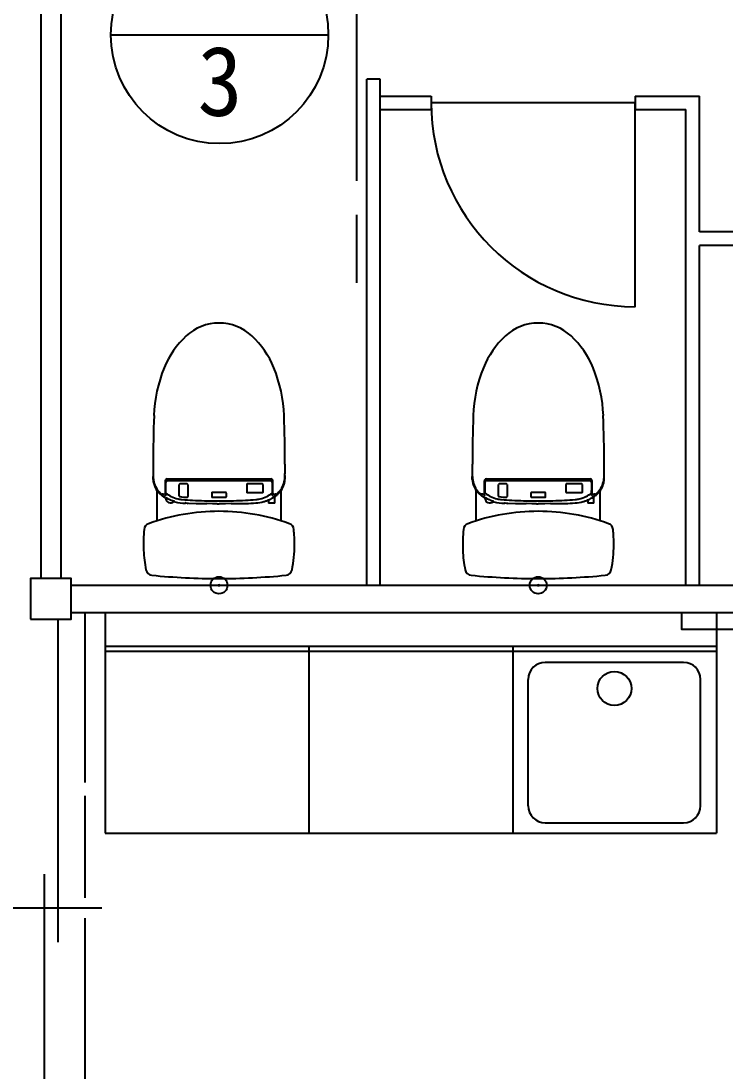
# Model space of a CAD drawing. Units: millimetres at full size, sheet at 1:100. Extents: x -40222 to 41440, y -29146 to 30741.
# Drawn here: x -30531 to -28458, y -15112 to -12022 of the extents above; entities that cross this region are included whole.
import ezdxf
from ezdxf.enums import TextEntityAlignment as Align

# ---------------------------------------------------------------- set-up
doc = ezdxf.new("R2010")
doc.units = ezdxf.units.MM
doc.header["$LTSCALE"] = 100
doc.header["$PDMODE"] = 32
doc.header["$PDSIZE"] = 50
doc.linetypes.add('DASHED1', pattern=[1.8, 1.2, -0.6])
doc.linetypes.add('DASHED2', pattern=[3, 2, -1])
for name, color, linetype in [('1-1', 2, 'Continuous'), ('1-2', 7, 'Continuous'), ('1-3', 7, 'Continuous'), ('1-5', 7, 'Continuous'), ('1-A', 4, 'Continuous')]:
    doc.layers.add(name, color=color, linetype=linetype)
doc.styles.add('ＭＳ ゴシック', font='')
doc.styles.get('ＭＳ ゴシック').set_extended_font_data('MS Gothic')

msp = doc.modelspace()

# ---------------------------------------------------------------- linework, layer by layer
at = {"layer": '1-1'}
msp.add_lwpolyline([(-30503.4, -13782.7), (-30383.4, -13782.7), (-30383.4, -13662.7), (-30503.4, -13662.7)], close=True, dxfattribs=at)
at = {"layer": '1-2'}
for p, q in [((-30473.4, -11962.7), (-30473.4, -13662.7)), ((-30413.4, -13662.7), (-30413.4, -11962.7)), ((-30266.7, -12062.7), (-29626.7, -12062.7)), ((-30423.4, -13782.7), (-30423.4, -14732.7)), ((-30463.4, -14532.7), (-30463.4, -15482.7)), ((-30293.4, -14632.7), (-30593.4, -14632.7))]:
    msp.add_line(p, q, dxfattribs=at)
msp.add_circle((-29946.7, -12062.7), 320, dxfattribs=at)
at = {"layer": '1-3'}
for p, q in [((-30383.4, -13682.7), (-24985.8, -13682.7)), ((-30383.4, -13762.7), (-24985.8, -13762.7))]:
    msp.add_line(p, q, dxfattribs=at)
at = {"layer": '1-5', "color": 4}
for p, q in [((-29543.4, -11592.7), (-29543.4, -12292.7)), ((-29473.4, -12192.7), (-29513.4, -12192.7)), ((-29513.4, -13682.7), (-29513.4, -12192.7)), ((-29473.4, -13682.7), (-29473.4, -12192.7)), ((-29473.4, -12242.7), (-29323.4, -12242.7)), ((-29323.4, -12242.7), (-29323.4, -12282.7)), ((-28723.4, -12262.7), (-29323.4, -12262.7)), ((-28723.4, -12242.7), (-28723.4, -12282.7)), ((-28723.4, -12242.7), (-28533.4, -12242.7)), ((-28723.4, -12862.7), (-28723.4, -12262.7)), ((-28533.4, -12642.7), (-28533.4, -12242.7)), ((-29473.4, -12282.7), (-29323.4, -12282.7)), ((-28723.4, -12282.7), (-28573.4, -12282.7)), ((-28573.4, -13682.7), (-28573.4, -12282.7)), ((-28433.4, -12642.7), (-28533.4, -12642.7)), ((-28533.4, -13682.7), (-28533.4, -12682.7)), ((-28433.4, -12682.7), (-28533.4, -12682.7)), ((-30283.4, -13762.7), (-30283.4, -14412.7)), ((-28483.4, -13762.7), (-28483.4, -14412.7)), ((-28483.4, -13862.7), (-30283.4, -13862.7)), ((-29683.4, -13862.7), (-29683.4, -14412.7)), ((-29083.4, -13862.7), (-29083.4, -14412.7)), ((-28483.4, -13877.7), (-30283.4, -13877.7)), ((-28580.4, -13909.5), (-28987.9, -13909.5)), ((-29037.9, -14331.6), (-29037.9, -13959.5)), ((-28530.4, -14331.6), (-28530.4, -13959.5)), ((-28987.9, -14381.6), (-28580.4, -14381.6)), ((-30283.4, -14412.7), (-28483.4, -14412.7))]:
    msp.add_line(p, q, dxfattribs=at)
at = {"layer": '1-5', "color": 4, "linetype": 'DASHED2'}
msp.add_line((-29543.4, -12292.7), (-29543.4, -12853.9), dxfattribs=at)
at = {"layer": '1-5'}
for p, q in [((-30142.7, -13326.3), (-30142.7, -13352.3)), ((-29754, -13352.3), (-29753.9, -13326.3)), ((-29202.7, -13326.3), (-29202.7, -13352.3)), ((-28814, -13352.3), (-28813.9, -13326.3)), ((-30142.7, -13352.3), (-30142.6, -13357.3)), ((-30142.6, -13360.1), (-30142.6, -13362.7)), ((-30142.5, -13370.9), (-30142.6, -13362.7)), ((-30142.5, -13370.9), (-30141.9, -13377.1)), ((-30141.9, -13377.1), (-30140.6, -13383.1)), ((-30107.1, -13375.8), (-30107.1, -13412.4)), ((-30104.7, -13394.7), (-30104.7, -13378.9)), ((-30101.1, -13369.8), (-30018.3, -13369.7)), ((-30100.2, -13374.4), (-30022.8, -13374.4)), ((-30018.3, -13369.7), (-29948.3, -13369.8)), ((-30013.9, -13374.5), (-29948.3, -13374.5)), ((-29948.3, -13369.8), (-29878.3, -13369.7)), ((-29948.3, -13374.5), (-29882.8, -13374.5)), ((-29882.8, -13374.5), (-29878.3, -13374.4)), ((-29878.3, -13369.7), (-29795.6, -13369.8)), ((-29878.3, -13374.4), (-29873.9, -13374.4)), ((-29873.9, -13374.4), (-29796.5, -13374.4)), ((-29792, -13378.9), (-29792, -13394.7)), ((-29789.6, -13412.4), (-29789.6, -13375.8)), ((-29754.1, -13356.1), (-29754, -13352.3)), ((-29754, -13362), (-29754.1, -13356.1)), ((-29754.1, -13357.3), (-29754.1, -13356.1)), ((-29754, -13369), (-29754, -13362)), ((-29202.7, -13352.3), (-29202.6, -13357.3)), ((-29202.6, -13360.1), (-29202.6, -13362.7)), ((-29202.5, -13370.9), (-29202.6, -13362.7)), ((-29202.5, -13370.9), (-29201.9, -13377.1)), ((-29201.9, -13377.1), (-29200.6, -13383.1)), ((-29167.1, -13375.8), (-29167.1, -13412.4)), ((-29164.7, -13394.7), (-29164.7, -13378.9)), ((-29161.1, -13369.8), (-29078.3, -13369.7)), ((-29160.2, -13374.4), (-29082.8, -13374.4)), ((-29078.3, -13369.7), (-29008.3, -13369.8)), ((-29073.9, -13374.5), (-29008.3, -13374.5)), ((-29008.3, -13369.8), (-28938.3, -13369.7)), ((-29008.3, -13374.5), (-28942.8, -13374.5)), ((-28942.8, -13374.5), (-28938.3, -13374.4)), ((-28938.3, -13369.7), (-28855.6, -13369.8)), ((-28938.3, -13374.4), (-28933.9, -13374.4)), ((-28933.9, -13374.4), (-28856.5, -13374.4)), ((-28852, -13378.9), (-28852, -13394.7)), ((-28849.6, -13412.4), (-28849.6, -13375.8)), ((-28814.1, -13356.1), (-28814, -13352.3)), ((-28814, -13362), (-28814.1, -13356.1)), ((-28814.1, -13357.3), (-28814.1, -13356.1)), ((-28814, -13369), (-28814, -13362)), ((-30140.6, -13383.1), (-30138.8, -13389)), ((-30138.8, -13389), (-30136.4, -13394.6)), ((-30130.8, -13493), (-30130.8, -13404.4)), ((-30104.6, -13411.4), (-30105, -13415.9)), ((-30104.6, -13411.4), (-30104.7, -13394.7)), ((-30065.5, -13419.6), (-30065.5, -13386.5)), ((-30042.3, -13384.4), (-30063.4, -13384.4)), ((-30040.2, -13386.5), (-30040.2, -13421.6)), ((-29969.9, -13411.2), (-29969.9, -13422.2)), ((-29948.3, -13409.6), (-29968.3, -13409.6)), ((-29928.3, -13409.6), (-29948.3, -13409.6)), ((-29926.7, -13422.2), (-29926.7, -13411.2)), ((-29866.7, -13385.9), (-29866.7, -13408)), ((-29820, -13384.3), (-29865.1, -13384.3)), ((-29865.1, -13409.6), (-29820, -13409.6)), ((-29818.4, -13408), (-29818.4, -13385.9)), ((-29792, -13394.7), (-29792.1, -13411.4)), ((-29791.7, -13415.9), (-29792.1, -13411.4)), ((-29765.8, -13493.1), (-29765.8, -13404.3)), ((-29200.6, -13383.1), (-29198.8, -13389)), ((-29198.8, -13389), (-29196.4, -13394.6)), ((-29190.8, -13493), (-29190.8, -13404.4)), ((-29164.6, -13411.4), (-29165, -13415.9)), ((-29164.6, -13411.4), (-29164.7, -13394.7)), ((-29125.5, -13419.6), (-29125.5, -13386.5)), ((-29102.3, -13384.4), (-29123.4, -13384.4)), ((-29100.2, -13386.5), (-29100.2, -13421.6)), ((-29029.9, -13411.2), (-29029.9, -13422.2)), ((-29008.3, -13409.6), (-29028.3, -13409.6)), ((-28988.3, -13409.6), (-29008.3, -13409.6)), ((-28986.7, -13422.2), (-28986.7, -13411.2)), ((-28926.7, -13385.9), (-28926.7, -13408)), ((-28880, -13384.3), (-28925.1, -13384.3)), ((-28925.1, -13409.6), (-28880, -13409.6)), ((-28878.4, -13408), (-28878.4, -13385.9)), ((-28852, -13394.7), (-28852.1, -13411.4)), ((-28851.7, -13415.9), (-28852.1, -13411.4)), ((-28825.8, -13493.1), (-28825.8, -13404.3)), ((-30117.8, -13417.7), (-30114.6, -13420.3)), ((-30114.6, -13420.3), (-30111.6, -13422.4)), ((-30112.8, -13414.2), (-30112.3, -13414)), ((-30112.3, -13414), (-30108.7, -13414.1)), ((-30109.6, -13420.1), (-30109, -13420.1)), ((-30105.8, -13425.4), (-30105.3, -13424.4)), ((-30105.8, -13425.9), (-30105.8, -13425.4)), ((-30100, -13426.9), (-30093.1, -13430)), ((-30079.8, -13435.4), (-30081.3, -13434.8)), ((-30080, -13435.8), (-30079.5, -13435.9)), ((-30079.5, -13436.6), (-30079.5, -13435.9)), ((-30046.8, -13440.6), (-30046.8, -13440.9)), ((-30046.4, -13440.2), (-30041.4, -13441.2)), ((-30041, -13441.4), (-30038.9, -13441.5)), ((-29967.5, -13442.5), (-29984.4, -13442.4)), ((-29968.3, -13423.8), (-29948.3, -13423.8)), ((-29953.3, -13442.6), (-29967.5, -13442.5)), ((-29953.3, -13442.6), (-29948.3, -13442.6)), ((-29948.3, -13423.8), (-29928.3, -13423.8)), ((-29938.4, -13442.5), (-29948.3, -13442.6)), ((-29929.2, -13442.5), (-29938.4, -13442.5)), ((-29912.3, -13442.4), (-29929.2, -13442.5)), ((-29912.3, -13442.4), (-29880.9, -13441.9)), ((-29880.9, -13441.9), (-29868.7, -13441.6)), ((-29802.2, -13431.5), (-29802.2, -13441.2)), ((-29800.6, -13441.2), (-29802.2, -13441.2)), ((-29793.3, -13441.2), (-29800.6, -13441.2)), ((-29786.1, -13441.2), (-29793.3, -13441.2)), ((-29787.6, -13414), (-29784.2, -13414.1)), ((-29784.4, -13441.2), (-29786.1, -13441.2)), ((-29784.5, -13419.7), (-29784.9, -13419.9)), ((-29784.4, -13441.2), (-29784.4, -13421.7)), ((-29784.2, -13414.1), (-29783.4, -13414.4)), ((-29783.3, -13414.7), (-29783.4, -13414.4)), ((-29780.7, -13414.7), (-29783.3, -13414.7)), ((-29775, -13414.6), (-29775.9, -13414.6)), ((-29177.8, -13417.7), (-29174.6, -13420.3)), ((-29174.6, -13420.3), (-29171.6, -13422.4)), ((-29172.8, -13414.2), (-29172.3, -13414)), ((-29172.3, -13414), (-29168.7, -13414.1)), ((-29169.6, -13420.1), (-29169, -13420.1)), ((-29165.8, -13425.4), (-29165.3, -13424.4)), ((-29165.8, -13425.9), (-29165.8, -13425.4)), ((-29160, -13426.9), (-29153.1, -13430)), ((-29139.8, -13435.4), (-29141.3, -13434.8)), ((-29140, -13435.8), (-29139.5, -13435.9)), ((-29139.5, -13436.6), (-29139.5, -13435.9)), ((-29106.8, -13440.6), (-29106.8, -13440.9)), ((-29106.4, -13440.2), (-29101.4, -13441.2)), ((-29101, -13441.4), (-29098.9, -13441.5)), ((-29027.5, -13442.5), (-29044.4, -13442.4)), ((-29028.3, -13423.8), (-29008.3, -13423.8)), ((-29013.3, -13442.6), (-29027.5, -13442.5)), ((-29013.3, -13442.6), (-29008.3, -13442.6)), ((-29008.3, -13423.8), (-28988.3, -13423.8)), ((-28998.4, -13442.5), (-29008.3, -13442.6)), ((-28989.2, -13442.5), (-28998.4, -13442.5)), ((-28972.3, -13442.4), (-28989.2, -13442.5)), ((-28972.3, -13442.4), (-28940.9, -13441.9)), ((-28940.9, -13441.9), (-28928.7, -13441.6)), ((-28862.2, -13431.5), (-28862.2, -13441.2)), ((-28860.6, -13441.2), (-28862.2, -13441.2)), ((-28853.3, -13441.2), (-28860.6, -13441.2)), ((-28846.1, -13441.2), (-28853.3, -13441.2)), ((-28847.6, -13414), (-28844.2, -13414.1)), ((-28844.4, -13441.2), (-28846.1, -13441.2)), ((-28844.5, -13419.7), (-28844.9, -13419.9)), ((-28844.4, -13441.2), (-28844.4, -13421.7)), ((-28844.2, -13414.1), (-28843.4, -13414.4)), ((-28843.3, -13414.7), (-28843.4, -13414.4)), ((-28840.7, -13414.7), (-28843.3, -13414.7)), ((-28835, -13414.6), (-28835.9, -13414.6))]:
    msp.add_line(p, q, dxfattribs=at)
for points in [[(-30022.8, -13374.4), (-30018.3, -13374.4), (-30013.9, -13374.5)], [(-29082.8, -13374.4), (-29078.3, -13374.4), (-29073.9, -13374.5)], [(-30112.8, -13414.2), (-30113.3, -13414.7), (-30116, -13414.7)], [(-30037.6, -13441.4), (-30015.8, -13441.9), (-29984.4, -13442.4)], [(-29787.7, -13420.1), (-29787.1, -13420.1), (-29786.6, -13420.1)], [(-29172.8, -13414.2), (-29173.3, -13414.7), (-29176, -13414.7)], [(-29097.6, -13441.4), (-29075.8, -13441.9), (-29044.4, -13442.4)], [(-28847.7, -13420.1), (-28847.1, -13420.1), (-28846.6, -13420.1)]]:
    msp.add_lwpolyline(points, dxfattribs=at)
at = {"layer": '1-5', "color": 4}
msp.add_lwpolyline([(-26785.8, -13812.7), (-28585.8, -13812.7), (-28585.8, -13762.7), (-26785.8, -13762.7)], close=True, dxfattribs=at)
msp.add_circle((-28784.1, -13986.4), 50, dxfattribs=at)
for centre, radius, start, end in [((-28723.4, -12262.7), 600, 180, 270), ((-28987.9, -13959.5), 50, 90, 180), ((-28580.4, -13959.5), 50, 0, 90), ((-28987.9, -14331.6), 50, 180, 270), ((-28580.4, -14331.6), 50, 270, 0)]:
    msp.add_arc(centre, radius, start, end, dxfattribs=at)
at = {"layer": '1-5'}
for centre, major_axis, start_param, end_param in [((-29948.3, -13052.9), (0, 142.1), 6.283185, 7.031998), ((-29948.3, -13052.9), (0, 142.1), 5.534372, 6.283185), ((-29008.3, -13052.9), (0, 142.1), 6.283185, 7.031998), ((-29008.3, -13052.9), (0, 142.1), 5.534372, 6.283185), ((-29865.3, -13142.3), (0, 264.1), 0.748813, 1.183295), ((-30031.4, -13142.3), (0, 264.1), 5.09989, 5.534372), ((-28925.3, -13142.3), (0, 264.1), 0.748813, 1.183295), ((-29091.4, -13142.3), (0, 264.1), 5.09989, 5.534372), ((-29727.6, -13198.4), (0, 412.8), 1.183295, 1.53436), ((-30169.1, -13198.4), (0, 412.8), 4.748825, 5.09989), ((-28787.6, -13198.4), (0, 412.8), 1.183295, 1.53436), ((-29229.1, -13198.4), (0, 412.8), 4.748825, 5.09989), ((-26221.2, -13326.3), (0, 3921.5), 1.53436, 1.570796), ((-33675.4, -13326.3), (0, 3921.5), 4.712389, 4.748825), ((-25281.2, -13326.3), (0, 3921.5), 1.53436, 1.570796), ((-32735.4, -13326.3), (0, 3921.5), 4.712389, 4.748825), ((-30039.1, -13356.4), (0, 103.5), 1.578814, 1.60579), ((-30038.4, -13356.4), (0, 104.2), 1.605551, 1.66621), ((-30081.8, -13367), (0, 60.4), 1.561012, 2.265224), ((-30038.6, -13356.5), (0, 104), 1.666342, 1.733156), ((-30074.2, -13362.3), (0, 68), 1.733156, 2.322626), ((-30101.1, -13375.8), (0, 6), 1.037107, 1.570796), ((-30101.1, -13375.8), (0, 6), 6.283185, 7.320292), ((-30100.2, -13378.9), (0, 4.49), 6.282963, 7.858612), ((-29796.5, -13378.9), (0, 4.49), 4.708283, 6.282883), ((-29795.6, -13375.8), (0, 6), 4.712389, 6.283185), ((-29822.5, -13362.3), (0, 68), 3.960559, 4.550029), ((-29815.9, -13365.9), (0, 61.8), 4.014303, 4.477785), ((-29815.2, -13368.2), (0, 60.6), 4.512308, 4.737715), ((-29755.8, -13379.7), (0, 0.5), 3.141593, 4.504861), ((-29756, -13380.7), (0, 0.527), 4.082012, 5.893799), ((-29858.1, -13356.5), (0, 104), 4.550029, 4.704479), ((-29810.3, -13368.1), (0, 56.3), 4.502105, 4.697045), ((-29099.1, -13356.4), (0, 103.5), 1.578814, 1.60579), ((-29098.4, -13356.4), (0, 104.2), 1.605551, 1.66621), ((-29141.8, -13367), (0, 60.4), 1.561012, 2.265224), ((-29098.6, -13356.5), (0, 104), 1.666342, 1.733156), ((-29134.2, -13362.3), (0, 68), 1.733156, 2.322626), ((-29161.1, -13375.8), (0, 6), 1.037107, 1.570796), ((-29161.1, -13375.8), (0, 6), 6.283185, 7.320292), ((-29160.2, -13378.9), (0, 4.49), 6.282963, 7.858612), ((-28856.5, -13378.9), (0, 4.49), 4.708283, 6.282883), ((-28855.6, -13375.8), (0, 6), 4.712389, 6.283185), ((-28882.5, -13362.3), (0, 68), 3.960559, 4.550029), ((-28875.9, -13365.9), (0, 61.8), 4.014303, 4.477785), ((-28875.2, -13368.2), (0, 60.6), 4.512308, 4.737715), ((-28815.8, -13379.7), (0, 0.5), 3.141593, 4.504861), ((-28816, -13380.7), (0, 0.527), 4.082012, 5.893799), ((-28918.1, -13356.5), (0, 104), 4.550029, 4.704479), ((-28870.3, -13368.1), (0, 56.3), 4.502105, 4.697045), ((-30082.7, -13370.3), (0, 59), 1.9953, 2.502979), ((-30077.6, -13364.8), (0, 65), 2.249629, 2.393571), ((-30099.4, -13385.8), (0, 33.5), 2.322626, 2.595996), ((-30036, -13320.2), (0, 114.2), 2.496576, 2.659174), ((-30063.4, -13386.5), (0, 2.1), 6.282987, 7.853667), ((-30042.3, -13386.5), (0, 2.1), 4.712918, 6.283685), ((-29968.3, -13411.2), (0, 1.6), 6.283117, 7.854011), ((-29928.3, -13411.2), (0, 1.6), 4.712366, 6.283247), ((-29865.2, -13408), (0, 1.6), 1.570453, 3.141758), ((-29865.1, -13385.9), (0, 1.6), 6.282364, 7.85361), ((-29820, -13385.9), (0, 1.6), 4.712999, 6.283406), ((-29820, -13408), (0, 1.6), 3.141972, 4.713113), ((-29860.7, -13320.2), (0, 114.2), 3.624011, 3.786609), ((-29797.3, -13385.8), (0, 33.5), 3.687189, 3.960559), ((-29819.3, -13364.6), (0, 65.2), 3.8242, 4.033365), ((-29818.5, -13367.2), (0, 64.4), 3.887941, 4.495635), ((-29142.7, -13370.3), (0, 59), 1.9953, 2.502979), ((-29137.6, -13364.8), (0, 65), 2.249629, 2.393571), ((-29159.4, -13385.8), (0, 33.5), 2.322626, 2.595996), ((-29096, -13320.2), (0, 114.2), 2.496576, 2.659174), ((-29123.4, -13386.5), (0, 2.1), 6.282987, 7.853667), ((-29102.3, -13386.5), (0, 2.1), 4.712918, 6.283685), ((-29028.3, -13411.2), (0, 1.6), 6.283117, 7.854011), ((-28988.3, -13411.2), (0, 1.6), 4.712366, 6.283247), ((-28925.2, -13408), (0, 1.6), 1.570453, 3.141758), ((-28925.1, -13385.9), (0, 1.6), 6.282364, 7.85361), ((-28880, -13385.9), (0, 1.6), 4.712999, 6.283406), ((-28880, -13408), (0, 1.6), 3.141972, 4.713113), ((-28920.7, -13320.2), (0, 114.2), 3.624011, 3.786609), ((-28857.3, -13385.8), (0, 33.5), 3.687189, 3.960559), ((-28879.3, -13364.6), (0, 65.2), 3.8242, 4.033365), ((-28878.5, -13367.2), (0, 64.4), 3.887941, 4.495635), ((-30076.5, -13363.5), (0, 66.7), 2.393983, 2.49962), ((-30116, -13413.2), (0, 1.5), 2.595996, 3.141593), ((-30084, -13374), (0, 53.8), 2.496014, 2.557403), ((-30097, -13393.5), (0, 30.3), 2.55699, 2.605303), ((-30104.3, -13401.3), (0, 20), 2.721388, 2.768925), ((-30111.1, -13416.8), (0, 3.23), 2.996845, 3.078469), ((-30111.7, -13421.9), (0, 0.506), 3.398481, 4.011875), ((-30109.6, -13397.4), (0, 22.7), 3.064737, 3.139531), ((-30070.4, -13366), (0, 69.6), 2.513029, 2.60796), ((-30109.2, -13416.4), (0, 3.68), 3.189665, 3.364409), ((-30108.7, -13412.4), (0, 1.63), 3.14175, 4.71239), ((-30109.3, -13416.1), (0, 4.01), 3.365012, 3.587755), ((-30109.4, -13415.7), (0, 4.37), 3.587221, 4.025637), ((-30109.5, -13415.6), (0, 4.58), 4.015384, 4.629553), ((-30090.6, -13425.1), (0, 15.2), 1.620986, 3.831939), ((-30053.9, -13324), (0, 112.8), 2.668671, 2.720439), ((-30015.6, -13259.7), (0, 187.2), 2.714666, 2.756898), ((-30055.1, -13357.8), (0, 72), 2.652224, 2.946513), ((-30053.7, -13353.8), (0, 85.6), 2.757516, 2.813983), ((-30082.5, -13434.6), (0, 2.73), 3.747798, 4.266708), ((-30082.5, -13434.6), (0, 2.73), 4.266708, 4.42106), ((-30079.2, -13436.5), (0, 0.39), 1.873833, 3.23426), ((-30079.3, -13438.9), (0, 2.06), 6.046182, 6.214649), ((-30044.1, -13299), (0, 142.2), 2.895384, 3.120263), ((-30045.1, -13304.7), (0, 126), 2.949842, 3.049357), ((-30063.4, -13419.6), (0, 2.1), 1.570523, 3.011028), ((-30028, -13149.8), (0, 274.3), 3.011054, 3.088929), ((-29970, -12412.7), (0, 1021.2), 3.056614, 3.086631), ((-30047.1, -13440.9), (0, 0.3), 3.091176, 4.712389), ((-30046.4, -13440.6), (0, 0.406), 6.053936, 7.717971), ((-30042.3, -13421.6), (0, 2.1), 3.088794, 4.71255), ((-30041.1, -13441.1), (0, 0.298), 1.779854, 3.226574), ((-30038.8, -13440.8), (0, 0.704), 3.112886, 4.717501), ((-30037.6, -13440.9), (0, 0.507), 1.41161, 3.125221), ((-29963.5, -12284.7), (0, 1149.3), 3.087107, 3.117291), ((-29949.5, -11550.8), (0, 1883.4), 3.119343, 3.142214), ((-29968.3, -13422.2), (0, 1.6), 1.570783, 3.141659), ((-29947.2, -11550.8), (0, 1883.4), 3.140971, 3.163842), ((-29928.3, -13422.2), (0, 1.6), 3.141667, 4.71241), ((-29933.2, -12284.7), (0, 1149.3), 3.165894, 3.196079), ((-29926.7, -12412.7), (0, 1021.2), 3.196554, 3.226571), ((-29881.7, -12803.1), (0, 638.7), 3.161919, 3.206968), ((-29851.6, -13304.7), (0, 126), 3.233828, 3.333343), ((-29846.9, -13327.6), (0, 113), 3.202362, 3.415764), ((-29841.6, -13357.8), (0, 72), 3.336672, 3.630961), ((-29846.9, -13327.6), (0, 113), 3.415764, 3.452721), ((-29846.9, -13327.6), (0, 113), 3.452721, 3.48824), ((-29846.9, -13327.6), (0, 113), 3.48824, 3.547215), ((-29846.9, -13327.6), (0, 113), 3.547215, 3.597477), ((-29803.3, -13414.4), (0, 15.9), 3.542794, 3.686455), ((-29839.9, -13340.7), (0, 98.2), 3.615545, 3.741285), ((-29787.3, -13415.6), (0, 4.43), 1.645512, 2.144508), ((-29787.1, -13415.5), (0, 4.61), 2.1358, 2.615937), ((-29788, -13412.4), (0, 1.63), 1.570796, 3.368865), ((-29787.5, -13416.2), (0, 3.9), 2.615182, 3.088502), ((-29787.1, -13396.8), (0, 23.2), 3.162747, 3.215869), ((-29785.5, -13417.2), (0, 2.84), 3.21635, 3.366921), ((-29839.4, -13340.7), (0, 97.9), 3.736898, 3.845558), ((-29805, -13383.9), (0, 41.3), 3.663404, 3.851483), ((-29780.7, -13413.2), (0, 1.5), 3.141593, 3.687189), ((-29776.3, -13414.9), (0, 0.5), 3.865013, 5.380543), ((-29775, -13414.1), (0, 0.504), 3.148089, 3.885239), ((-29136.5, -13363.5), (0, 66.7), 2.393983, 2.49962), ((-29176, -13413.2), (0, 1.5), 2.595996, 3.141593), ((-29144, -13374), (0, 53.8), 2.496014, 2.557403), ((-29157, -13393.5), (0, 30.3), 2.55699, 2.605303), ((-29164.3, -13401.3), (0, 20), 2.721388, 2.768925), ((-29171.1, -13416.8), (0, 3.23), 2.996845, 3.078469), ((-29171.7, -13421.9), (0, 0.506), 3.398481, 4.011875), ((-29169.6, -13397.4), (0, 22.7), 3.064737, 3.139531), ((-29130.4, -13366), (0, 69.6), 2.513029, 2.60796), ((-29169.2, -13416.4), (0, 3.68), 3.189665, 3.364409), ((-29168.7, -13412.4), (0, 1.63), 3.14175, 4.71239), ((-29169.3, -13416.1), (0, 4.01), 3.365012, 3.587755), ((-29169.4, -13415.7), (0, 4.37), 3.587221, 4.025637), ((-29169.5, -13415.6), (0, 4.58), 4.015384, 4.629553), ((-29150.6, -13425.1), (0, 15.2), 1.620986, 3.831939), ((-29113.9, -13324), (0, 112.8), 2.668671, 2.720439), ((-29075.6, -13259.7), (0, 187.2), 2.714666, 2.756898), ((-29115.1, -13357.8), (0, 72), 2.652224, 2.946513), ((-29113.7, -13353.8), (0, 85.6), 2.757516, 2.813983), ((-29142.5, -13434.6), (0, 2.73), 3.747798, 4.266708), ((-29142.5, -13434.6), (0, 2.73), 4.266708, 4.42106), ((-29139.2, -13436.5), (0, 0.39), 1.873833, 3.23426), ((-29139.3, -13438.9), (0, 2.06), 6.046182, 6.214649), ((-29104.1, -13299), (0, 142.2), 2.895384, 3.120263), ((-29105.1, -13304.7), (0, 126), 2.949842, 3.049357), ((-29123.4, -13419.6), (0, 2.1), 1.570523, 3.011028), ((-29088, -13149.8), (0, 274.3), 3.011054, 3.088929), ((-29030, -12412.7), (0, 1021.2), 3.056614, 3.086631), ((-29107.1, -13440.9), (0, 0.3), 3.091176, 4.712389), ((-29106.4, -13440.6), (0, 0.406), 6.053936, 7.717971), ((-29102.3, -13421.6), (0, 2.1), 3.088794, 4.71255), ((-29101.1, -13441.1), (0, 0.298), 1.779854, 3.226574), ((-29098.8, -13440.8), (0, 0.704), 3.112886, 4.717501), ((-29097.6, -13440.9), (0, 0.507), 1.41161, 3.125221), ((-29023.5, -12284.7), (0, 1149.3), 3.087107, 3.117291), ((-29009.5, -11550.8), (0, 1883.4), 3.119343, 3.142214), ((-29028.3, -13422.2), (0, 1.6), 1.570783, 3.141659), ((-29007.2, -11550.8), (0, 1883.4), 3.140971, 3.163842), ((-28988.3, -13422.2), (0, 1.6), 3.141667, 4.71241), ((-28993.2, -12284.7), (0, 1149.3), 3.165894, 3.196079), ((-28986.7, -12412.7), (0, 1021.2), 3.196554, 3.226571), ((-28941.7, -12803.1), (0, 638.7), 3.161919, 3.206968), ((-28911.6, -13304.7), (0, 126), 3.233828, 3.333343), ((-28906.9, -13327.6), (0, 113), 3.202362, 3.415764), ((-28901.6, -13357.8), (0, 72), 3.336672, 3.630961), ((-28906.9, -13327.6), (0, 113), 3.415764, 3.452721), ((-28906.9, -13327.6), (0, 113), 3.452721, 3.48824), ((-28906.9, -13327.6), (0, 113), 3.48824, 3.547215), ((-28906.9, -13327.6), (0, 113), 3.547215, 3.597477), ((-28863.3, -13414.4), (0, 15.9), 3.542794, 3.686455), ((-28899.9, -13340.7), (0, 98.2), 3.615545, 3.741285), ((-28847.3, -13415.6), (0, 4.43), 1.645512, 2.144508), ((-28847.1, -13415.5), (0, 4.61), 2.1358, 2.615937), ((-28848, -13412.4), (0, 1.63), 1.570796, 3.368865), ((-28847.5, -13416.2), (0, 3.9), 2.615182, 3.088502), ((-28847.1, -13396.8), (0, 23.2), 3.162747, 3.215869), ((-28845.5, -13417.2), (0, 2.84), 3.21635, 3.366921), ((-28899.4, -13340.7), (0, 97.9), 3.736898, 3.845558), ((-28865, -13383.9), (0, 41.3), 3.663404, 3.851483), ((-28840.7, -13413.2), (0, 1.5), 3.141593, 3.687189), ((-28836.3, -13414.9), (0, 0.5), 3.865013, 5.380543), ((-28835, -13414.1), (0, 0.504), 3.148089, 3.885239), ((-29948.4, -14069.9), (0, 605), 6.283185, 6.632884), ((-29948.4, -14069.9), (0, 605), 5.933486, 6.283185), ((-29008.4, -14069.9), (0, 605), 6.283185, 6.632884), ((-29008.4, -14069.9), (0, 605), 5.933486, 6.283185), ((-30148.8, -13520.3), (0, 20), 0.349699, 1.475886), ((-29747.9, -13520.3), (0, 20), 4.8073, 5.933486), ((-29208.8, -13520.3), (0, 20), 0.349699, 1.475886), ((-28807.9, -13520.3), (0, 20), 4.8073, 5.933486), ((-29690.9, -13563.9), (0, 480), 1.475886, 1.53714), ((-30205.9, -13563.9), (0, 480), 4.712389, 4.8073), ((-28750.9, -13563.9), (0, 480), 1.475886, 1.53714), ((-29265.9, -13563.9), (0, 480), 4.712389, 4.8073), ((-29690.9, -13563.9), (0, 480), 1.53714, 1.570796), ((-29800.9, -13563.9), (0, 370), 1.570796, 1.613642), ((-30095.9, -13563.9), (0, 370), 4.513019, 4.712389), ((-28750.9, -13563.9), (0, 480), 1.53714, 1.570796), ((-28860.9, -13563.9), (0, 370), 1.570796, 1.613642), ((-29155.9, -13563.9), (0, 370), 4.513019, 4.712389), ((-29800.9, -13563.9), (0, 370), 1.613642, 1.770166), ((-28860.9, -13563.9), (0, 370), 1.613642, 1.770166), ((-30143.9, -13633.2), (0, 20), 1.770166, 3.04266), ((-29948.4, -11662.9), (0, 2000), 3.04266, 3.141593), ((-29948.4, -11662.9), (0, 2000), 3.141593, 3.240525), ((-29752.8, -13633.2), (0, 20), 3.240525, 4.513019), ((-29203.9, -13633.2), (0, 20), 1.770166, 3.04266), ((-29008.4, -11662.9), (0, 2000), 3.04266, 3.141593), ((-29008.4, -11662.9), (0, 2000), 3.141593, 3.240525), ((-28812.8, -13633.2), (0, 20), 3.240525, 4.513019)]:
    msp.add_ellipse(centre, major_axis=major_axis, ratio=0.9999, start_param=start_param, end_param=end_param, dxfattribs=at)
for centre in [(-29948.4, -13682.7), (-29008.4, -13682.7)]:
    msp.add_ellipse(centre, major_axis=(0, 2), ratio=0.9999, dxfattribs=at)
for p in [(-29948.4, -13682.7), (-29008.4, -13682.7)]:
    msp.add_point(p, dxfattribs=at)
at = {"layer": '1-A', "linetype": 'DASHED2'}
msp.add_line((-30343.4, -13762.7), (-30343.4, -19182.7), dxfattribs=at)
at = {"layer": '1-A', "linetype": 'DASHED1'}
msp.add_line((-30343.4, -13762.7), (-30343.4, -19182.7), dxfattribs=at)

# ---------------------------------------------------------------- texts
at = {"layer": '1-2', "color": 4, "style": 'ＭＳ ゴシック', "width": 0.95}
msp.add_text('3', height=205.3, dxfattribs=at).set_placement((-30011.7, -12362.7), align=Align.BOTTOM_LEFT)

doc.saveas('drawing.dxf')
